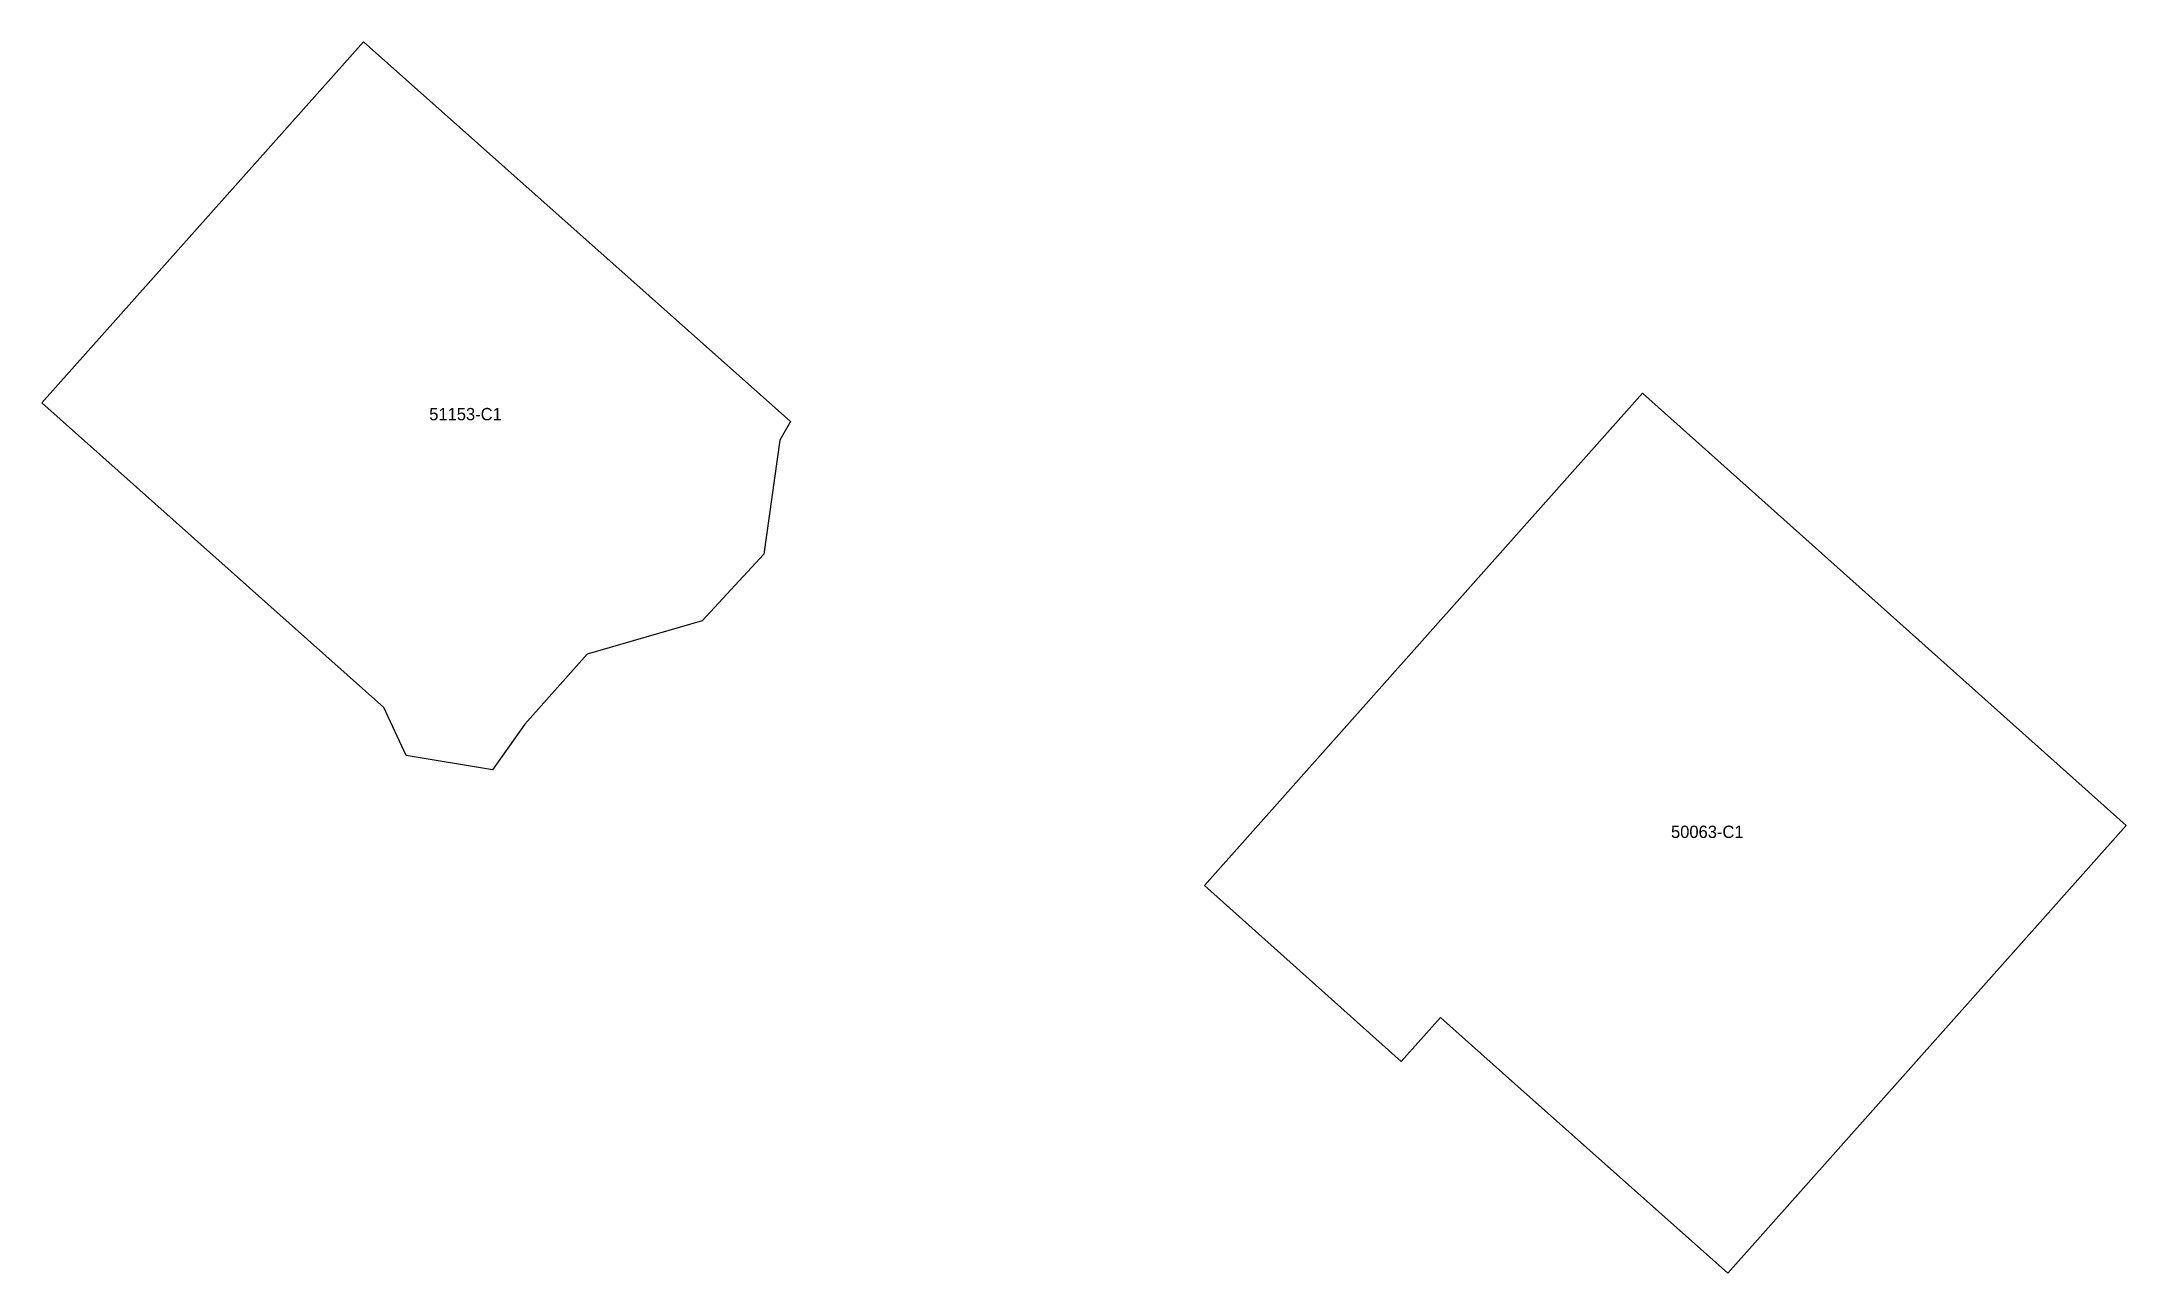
# Model space of a CAD drawing. Header units: inches. Extents: x 383216.4 to 383250.2, y 683742.8 to 683762.7.
import ezdxf

# ---------------------------------------------------------------- set-up
doc = ezdxf.new("R2010")
doc.units = ezdxf.units.IN
doc.header["$MEASUREMENT"] = 0
doc.layers.add('BUILDING_GEOMETRIES', color=128, linetype='Continuous', true_color=0x0e5a38)
doc.layers.add('LABEL', color=128, linetype='Continuous', true_color=0x0e5a38)

msp = doc.modelspace()

# ---------------------------------------------------------------- linework, layer by layer
at = {"layer": 'BUILDING_GEOMETRIES'}
for points in [[(383216.42, 683756.87), (383221.63, 683762.72), (383228.54, 683756.57), (383228.37, 683756.27), (383228.11, 683754.42), (383227.11, 683753.34), (383225.25, 683752.8), (383224.24, 683751.67), (383223.72, 683750.93), (383222.32, 683751.16), (383221.96, 683751.94)], [(383221.63, 683762.72), (383228.54, 683756.57), (383228.37, 683756.27), (383228.11, 683754.42), (383227.11, 683753.34), (383225.25, 683752.8), (383224.24, 683751.67), (383223.72, 683750.93), (383222.32, 683751.16), (383221.96, 683751.94), (383216.42, 683756.87)], [(383235.243, 683749.057), (383242.335, 683757.027), (383250.168, 683750.026), (383243.717, 683742.777), (383240.067, 683746.025), (383239.064, 683746.918), (383238.431, 683746.207)]]:
    msp.add_lwpolyline(points, close=True, dxfattribs=at)

# ---------------------------------------------------------------- texts
at = {"layer": 'LABEL'}
for s, p in [('51153-C1', (383222.694, 683756.589)), ('51153-C1', (383222.694, 683756.589)), ('50063-C1', (383242.797, 683749.826))]:
    msp.add_text(s, height=0.2, dxfattribs=at).set_placement(p)

doc.saveas('drawing.dxf')
